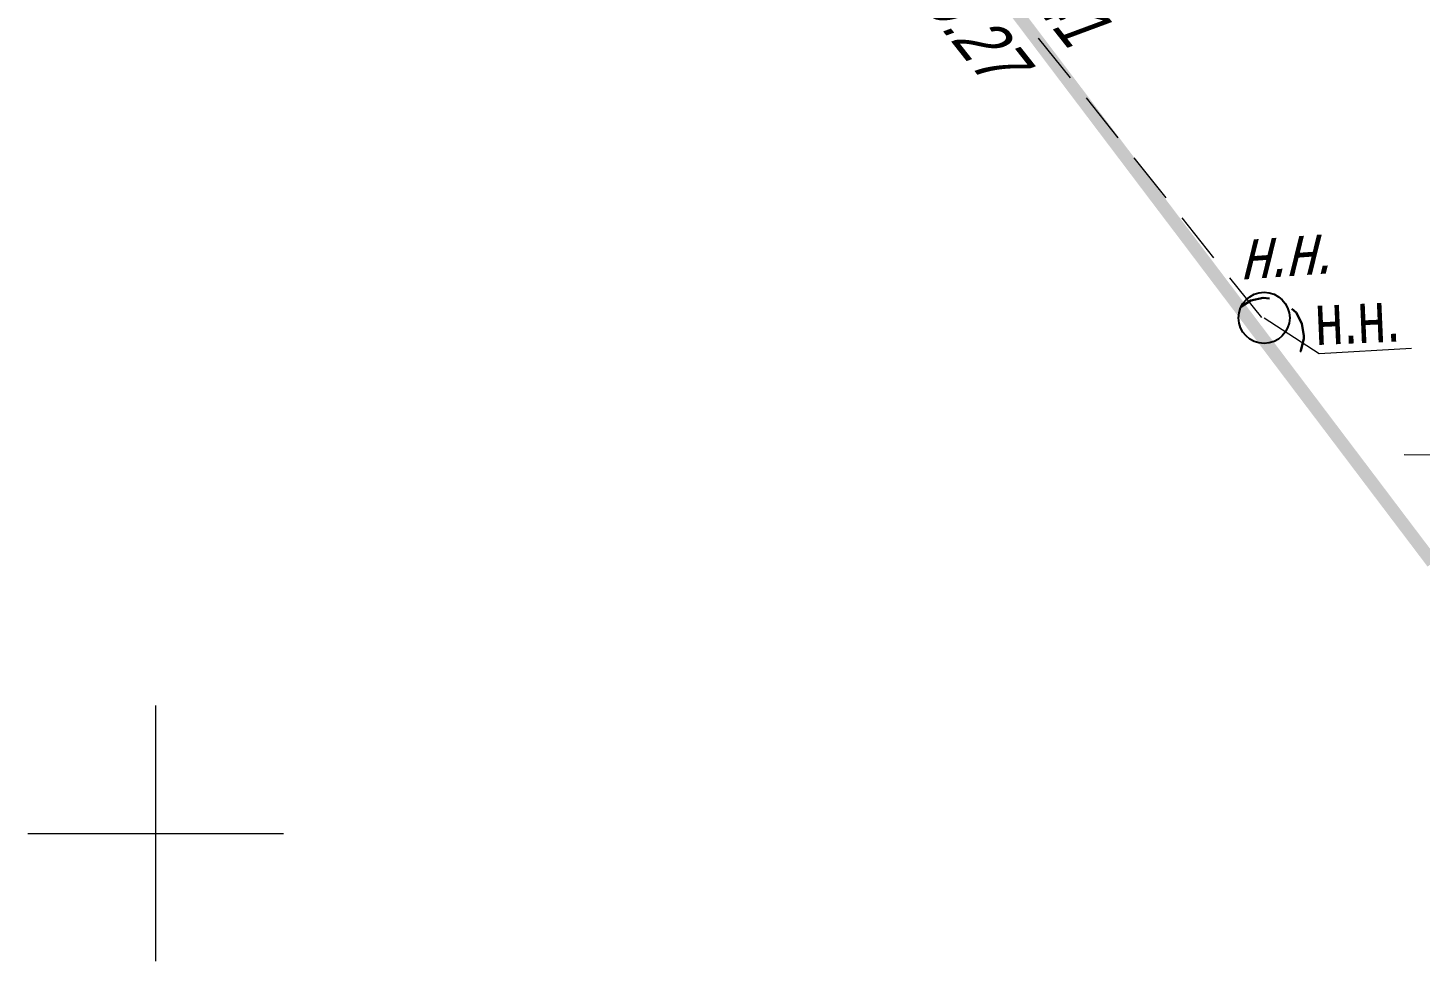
# Model space of a CAD drawing. Extents: x 10098 to 11902, y 8648 to 10202.
# Drawn here: x 11747.5 to 11774.74, y 8747.5 to 8765.76 of the extents above; entities that cross this region are included whole.
import ezdxf

# ---------------------------------------------------------------- set-up
doc = ezdxf.new("R2010")
doc.units = 0
for name, color, linetype in [('21_Колодцы', 7, 'Continuous'), ('23_Ограждения', 7, 'Continuous'), ('38_Высотные_отметки', 7, 'Continuous'), ('50_Красные_линии', 7, 'Continuous'), ('51_Сетка_координат', 7, 'Continuous')]:
    doc.layers.add(name, color=color, linetype=linetype)
doc.layers.add('6_Теплопровод', color=3, linetype='Continuous', lineweight=30)
doc.layers.add('7_Электрокабели', color=1, linetype='Continuous', lineweight=30)
doc.styles.add('mggt', font='russian_1251.shx', dxfattribs={"width": 0.75, "oblique": 18, "height": 1})

msp = doc.modelspace()

# ---------------------------------------------------------------- hatches: boundary and pattern name
at = {"layer": '50_Красные_линии', "linetype": 'Continuous', "lineweight": 25}
for points in [[(11766.436, 8766.388), (11767.039, 8765.59), (11767.238, 8765.741), (11766.635, 8766.538)], [(11767.039, 8765.59), (11767.642, 8764.792), (11767.841, 8764.943), (11767.238, 8765.741)], [(11767.642, 8764.792), (11768.245, 8763.995), (11768.445, 8764.146), (11767.841, 8764.943)], [(11768.245, 8763.995), (11768.848, 8763.197), (11769.048, 8763.348), (11768.445, 8764.146)], [(11768.848, 8763.197), (11769.451, 8762.399), (11769.651, 8762.55), (11769.048, 8763.348)], [(11769.451, 8762.399), (11770.055, 8761.602), (11770.254, 8761.753), (11769.651, 8762.55)], [(11770.055, 8761.602), (11770.658, 8760.804), (11770.857, 8760.955), (11770.254, 8761.753)], [(11770.658, 8760.804), (11771.261, 8760.007), (11771.46, 8760.157), (11770.857, 8760.955)], [(11771.261, 8760.007), (11771.864, 8759.209), (11772.063, 8759.36), (11771.46, 8760.157)], [(11771.864, 8759.209), (11772.467, 8758.411), (11772.667, 8758.562), (11772.063, 8759.36)], [(11772.467, 8758.411), (11773.07, 8757.614), (11773.27, 8757.764), (11772.667, 8758.562)], [(11773.07, 8757.614), (11773.673, 8756.816), (11773.873, 8756.967), (11773.27, 8757.764)], [(11773.673, 8756.816), (11774.277, 8756.018), (11774.476, 8756.169), (11773.873, 8756.967)], [(11774.277, 8756.018), (11774.88, 8755.221), (11775.079, 8755.372), (11774.476, 8756.169)]]:
    msp.add_hatch(color=8, dxfattribs=at).paths.add_polyline_path(points)

# ---------------------------------------------------------------- linework, layer by layer
at = {"layer": '21_Колодцы', "color": 8, "linetype": 'Continuous'}
msp.add_circle((11771.683, 8760.088), 0.5, dxfattribs=at)
at = {"layer": '23_Ограждения', "color": 8, "linetype": 'Continuous', "lineweight": 15}
for p, q in [((11767.265, 8765.564), (11767.889, 8764.782)), ((11768.201, 8764.391), (11768.824, 8763.61)), ((11769.136, 8763.219), (11769.76, 8762.437)), ((11770.072, 8762.046), (11770.695, 8761.265)), ((11771.007, 8760.874), (11771.631, 8760.092))]:
    msp.add_line(p, q, dxfattribs=at)
at = {"layer": '51_Сетка_координат', "color": 8, "lineweight": 15}
for points in [[(11750, 8752.5), (11750, 8747.5)], [(11747.5, 8750), (11752.5, 8750)]]:
    msp.add_lwpolyline(points, dxfattribs=at)
at = {"layer": '6_Теплопровод', "color": 8, "linetype": 'Continuous', "lineweight": 30}
for p, q in [((11771.426, 8760.427), (11771.229, 8760.306)), ((11771.664, 8760.482), (11771.426, 8760.427)), ((11771.786, 8760.47), (11771.664, 8760.482)), ((11772.307, 8760.19), (11772.227, 8760.265)), ((11772.422, 8759.975), (11772.307, 8760.19)), ((11772.462, 8759.734), (11772.422, 8759.975)), ((11772.46, 8759.681), (11772.462, 8759.734)), ((11772.39, 8759.422), (11772.403, 8759.443)), ((11772.403, 8759.443), (11772.46, 8759.681))]:
    msp.add_line(p, q, dxfattribs=at)
at = {"layer": '6_Теплопровод', "color": 8, "linetype": 'Continuous', "lineweight": 15}
msp.add_lwpolyline([(11771.683, 8760.088), (11772.763, 8759.391), (11774.563, 8759.494)], dxfattribs=at)
at = {"layer": '7_Электрокабели', "color": 8, "linetype": 'Continuous', "lineweight": 15}
msp.add_lwpolyline([(11788.992, 8756.808), (11781.764, 8757.375), (11774.424, 8757.405)], dxfattribs=at)

# ---------------------------------------------------------------- texts
at = {"layer": '38_Высотные_отметки', "color": 8, "lineweight": 15, "style": 'mggt', "oblique": 18, "width": 0.8}
for s, p in [('139.41    ', (11765.838, 8767.897)), ('139.27    ', (11764.236, 8767.169))]:
    msp.add_text(s, height=1, rotation=308.3499, dxfattribs=at).set_placement(p)
at = {"layer": '6_Теплопровод', "color": 8, "lineweight": 15, "style": 'mggt', "oblique": 18, "width": 0.8}
msp.add_text('н.н.', height=1, rotation=4.1339, dxfattribs=at).set_placement((11771.216, 8760.834))
at = {"layer": '6_Теплопровод', "color": 8, "linetype": 'Continuous', "lineweight": 15, "style": 'mggt', "width": 0.75}
msp.add_text('н.н.', height=1, rotation=2.4832, dxfattribs=at).set_placement((11772.695, 8759.555))

doc.saveas('drawing.dxf')
